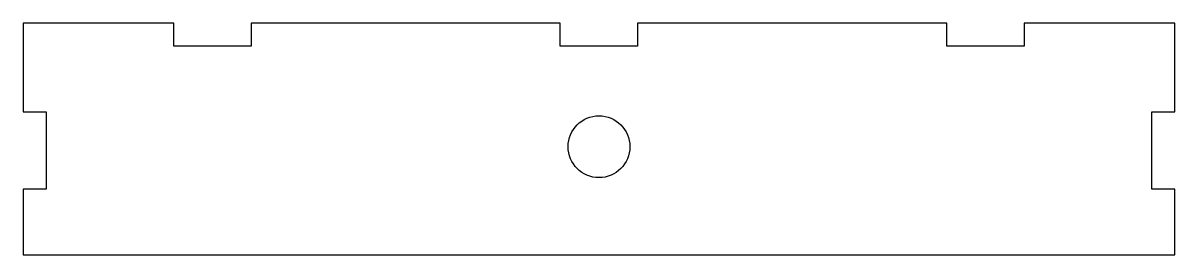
# Model space of a CAD drawing. Extents: x 196 to 345, y 261 to 291.
import ezdxf

# ---------------------------------------------------------------- set-up
doc = ezdxf.new("R2010")
doc.units = 0
doc.layers.get('0').update_dxf_attribs({"linetype": 'CONTINUOUS'})

msp = doc.modelspace()

# ---------------------------------------------------------------- linework, layer by layer
at = {"color": 7, "linetype": 'CONTINUOUS'}
for p, q in [((215.11, 291.49), (195.61, 291.49)), ((195.61, 291.49), (195.61, 279.99)), ((215.11, 288.49), (215.11, 291.49)), ((225.11, 291.49), (225.11, 288.49)), ((265.11, 291.49), (225.11, 291.49)), ((265.11, 288.49), (265.11, 291.49)), ((275.11, 291.49), (275.11, 288.49)), ((315.11, 291.49), (275.11, 291.49)), ((315.11, 288.49), (315.11, 291.49)), ((325.11, 291.49), (325.11, 288.49)), ((344.61, 291.49), (325.11, 291.49)), ((344.61, 279.99), (344.61, 291.49)), ((225.11, 288.49), (215.11, 288.49)), ((275.11, 288.49), (265.11, 288.49)), ((325.11, 288.49), (315.11, 288.49)), ((195.61, 279.99), (198.61, 279.99)), ((198.61, 279.99), (198.61, 269.99)), ((341.61, 279.99), (344.61, 279.99)), ((341.61, 269.99), (341.61, 279.99)), ((195.61, 269.99), (195.61, 261.49)), ((198.61, 269.99), (195.61, 269.99)), ((344.61, 269.99), (341.61, 269.99)), ((344.61, 261.49), (344.61, 269.99)), ((195.61, 261.49), (344.61, 261.49))]:
    msp.add_line(p, q, dxfattribs=at)
msp.add_circle((270.11, 275.49), 4, dxfattribs=at)

doc.saveas('drawing.dxf')
